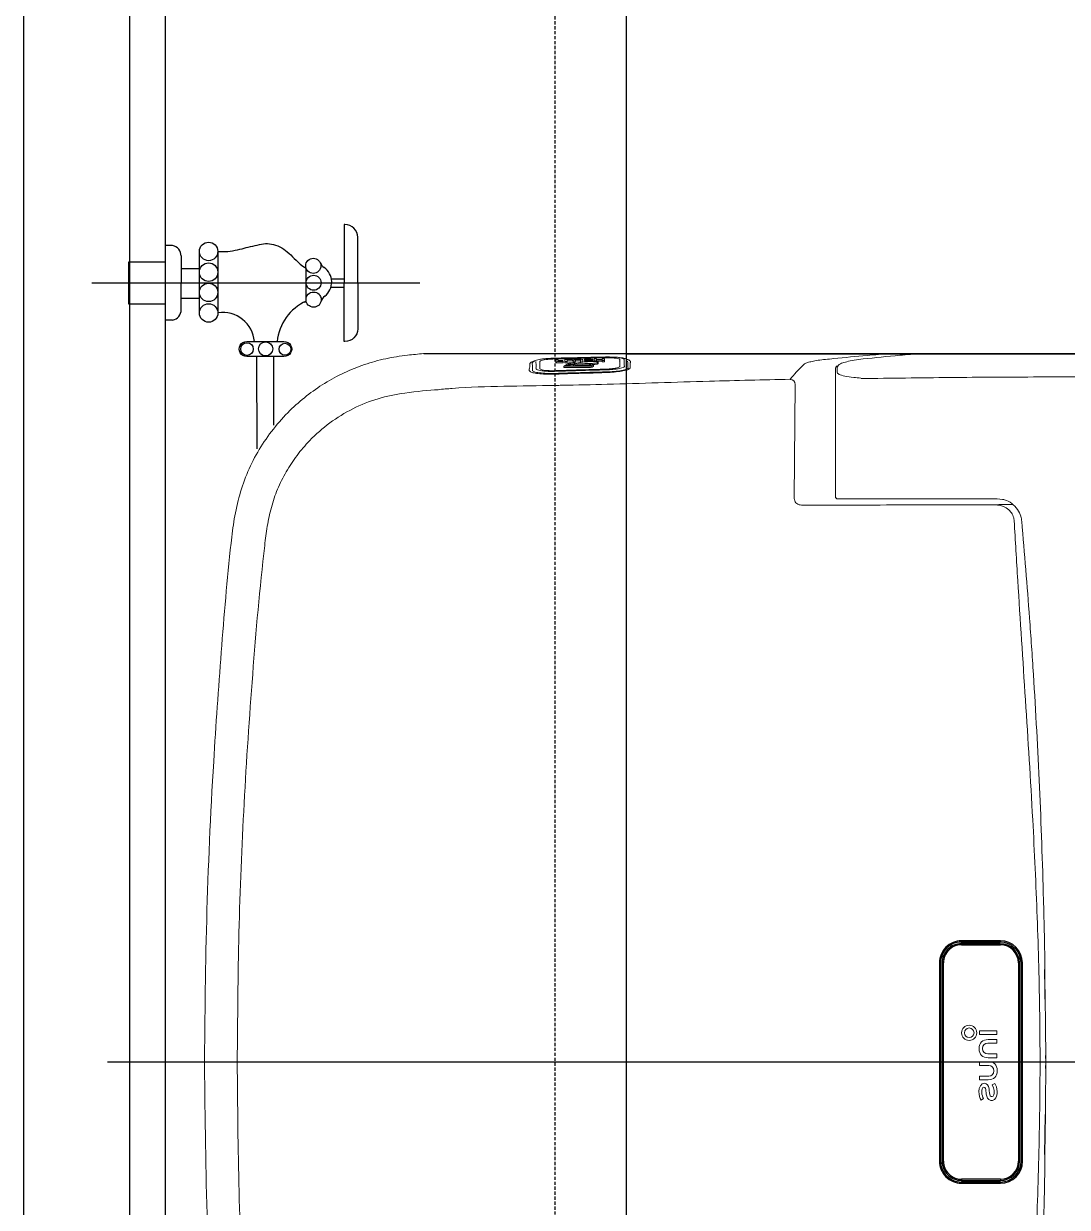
# Model space of a CAD drawing. Header units: millimetres. Extents: x 18456 to 179493, y -203649 to 469211.
# Drawn here: x 141839.6 to 142134.1, y -182060.1 to -181726 of the extents above; entities that cross this region are included whole.
import ezdxf

# ---------------------------------------------------------------- set-up
doc = ezdxf.new("R2010")
doc.units = ezdxf.units.MM
doc.linetypes.add('X-평면도(기본형)$0$HID', pattern=[2.8, 1.8, -1])
for name, color, linetype, true_color in [('X-평면도(기본형)$0$FIN', 9, 'Continuous', 0x808080), ('X-평면도(기본형)$0$FUR', 6, 'Continuous', 0xff00ff), ('X-평면도(기본형)$0$MC', 7, 'Continuous', 0x7f7fff), ('X-평면도(기본형)$0$TIL', 5, 'Continuous', 0x0000ff), ('X-평면도(기본형)$0$W1', 2, 'Continuous', 0xffff00)]:
    doc.layers.add(name, color=color, linetype=linetype, true_color=true_color)

# ---------------------------------------------------------------- blocks, each defined once
blk = doc.blocks.new('X-평면도(기본형)$0$IW990')
at = {"layer": 'X-평면도(기본형)$0$FUR'}
for p, q in [((238493.93, 46214.41), (238482.91, 46214.4)), ((238482.91, 46213.28), (238493.93, 46213.28)), ((238493.97, 46214.07), (238482.95, 46214.07)), ((238482.95, 46214.07), (238493.97, 46214.07)), ((238493.97, 46213.62), (238482.95, 46213.62)), ((238493.97, 46213.62), (238482.95, 46213.62)), ((238476.72, 46208.22), (238476.74, 46152.19)), ((238477.1, 46208.22), (238476.72, 46208.22)), ((238477.1, 46208.22), (238477.12, 46152.19)), ((238477.12, 46152.19), (238477.1, 46208.22)), ((238477.55, 46208.22), (238477.57, 46152.19)), ((238477.55, 46208.22), (238477.57, 46152.19)), ((238477.85, 46208.22), (238477.55, 46208.22)), ((238477.86, 46152.19), (238477.85, 46208.22)), ((238499, 46208.22), (238499.01, 46152.2)), ((238499.38, 46208.22), (238499, 46208.22)), ((238499.39, 46152.2), (238499.38, 46208.22)), ((238499.39, 46152.2), (238499.38, 46208.22)), ((238499.84, 46152.2), (238499.83, 46208.22)), ((238499.83, 46208.22), (238499.84, 46152.2)), ((238499.83, 46208.22), (238500.12, 46208.22)), ((238500.14, 46152.2), (238500.12, 46208.22)), ((238476.74, 46152.19), (238477.12, 46152.19)), ((238477.86, 46152.19), (238477.57, 46152.19)), ((238499.39, 46152.2), (238499.01, 46152.2)), ((238500.14, 46152.2), (238499.84, 46152.2)), ((238493.95, 46147.13), (238482.93, 46147.13)), ((238482.93, 46146), (238493.95, 46146.01)), ((238482.97, 46146.79), (238493.99, 46146.79)), ((238482.97, 46146.79), (238493.99, 46146.79)), ((238493.99, 46146.34), (238482.97, 46146.34)), ((238482.97, 46146.34), (238493.99, 46146.34)), ((238692.86, 45981.03), (238692.85, 46007.11)), ((238688.03, 46000.41), (238688.04, 45981.03)), ((238685.17, 45981.03), (238695.62, 45981.03)), ((238667.93, 45976.81), (238668.18, 45976.81)), ((238668.18, 45976.81), (238668.18, 45972.25)), ((238695.62, 45976.82), (238685.17, 45976.81)), ((238664.32, 45968.65), (238664.32, 45973.2)), ((238668.18, 45972.25), (238668.18, 45960.3)), ((238716.59, 45970.77), (238718.67, 45970.77)), ((238664.33, 45960.3), (238664.32, 45968.65)), ((238703.81, 45951.38), (238703.8, 45968.74)), ((238714.16, 45967.82), (238714.16, 45960.24)), ((238678.88, 45965.42), (238678.88, 45956.13)), ((238714.16, 45964.57), (238709.03, 45964.57)), ((238718.68, 45966.27), (238728.89, 45966.27)), ((238728.89, 45966.27), (238728.9, 45954.35)), ((238671.9, 45961.48), (238668.18, 45961.48)), ((238664.33, 45960.3), (238664.33, 45951.95)), ((238668.19, 45948.34), (238668.18, 45960.3)), ((238671.76, 45959.12), (238668.18, 45959.12)), ((238714.16, 45952.66), (238714.16, 45960.24)), ((238714.16, 45956.21), (238709.03, 45956.2)), ((238728.9, 45954.35), (238718.68, 45954.34)), ((238664.33, 45951.95), (238664.33, 45947.39)), ((238668.19, 45943.79), (238668.19, 45948.34)), ((238716.6, 45949.71), (238718.68, 45949.71)), ((238667.93, 45943.79), (238668.19, 45943.79))]:
    blk.add_line(p, q, dxfattribs=at)
at = {"layer": 'X-평면도(기본형)$0$FUR', "linetype": 'Continuous', "lineweight": 15}
for p, q in [((238470.26, 46195.03), (238470.38, 46206.28)), ((238470.46, 46206.27), (238470.33, 46195.03)), ((238470.18, 46182.04), (238470.16, 46180.17)), ((238470.16, 46180.17), (238470.16, 46181.86)), ((238470.18, 46178.31), (238470.16, 46180.17)), ((238470.16, 46180.17), (238470.16, 46178.48)), ((238470.27, 46165.31), (238470.39, 46154.07)), ((238470.47, 46154.07), (238470.34, 46165.32)), ((238476.92, 46027.55), (238476.92, 46027.54)), ((238482.25, 46021.36), (238482.33, 46021.36)), ((238482.33, 46021.36), (238483.88, 46021.19)), ((238529.48, 46020.7), (238529.48, 46020.7)), ((238529.49, 45984.49), (238529.48, 46020.7)), ((238540.83, 45988.95), (238541.14, 46021.01)), ((238528.68, 45983.47), (238528.99, 45984)), ((238529.49, 45986.05), (238529.49, 45984.49)), ((238587.68, 45984.49), (238587.48, 45984.3)), ((238588.05, 45984.59), (238588.05, 45984.31)), ((238588.35, 45984.54), (238588.05, 45984.31)), ((238597.8, 45983.82), (238597.8, 45983.46)), ((238606.13, 45984.1), (238606.13, 45983.74)), ((238356.34, 45980.36), (238645.66, 45980.32)), ((238595.37, 45982.53), (238594.72, 45982.51)), ((238594.72, 45982.51), (238594.72, 45982.16)), ((238595.37, 45982.17), (238594.72, 45982.16)), ((238594.72, 45981.65), (238595.37, 45981.66)), ((238595.37, 45982.53), (238595.37, 45982.17)), ((238596.91, 45982.36), (238595.37, 45982.32)), ((238595.37, 45981.97), (238595.37, 45982.17)), ((238595.37, 45981.66), (238595.37, 45981.89)), ((238596.49, 45982.65), (238596.49, 45983.01)), ((238596.91, 45982.57), (238596.91, 45982.21)), ((238596.91, 45982.21), (238597.56, 45982.22)), ((238596.91, 45982), (238596.91, 45982.21)), ((238596.91, 45981.92), (238596.91, 45981.7)), ((238596.91, 45981.7), (238597.56, 45981.71)), ((238597.56, 45982.58), (238597.56, 45982.22)), ((238598, 45981.86), (238598, 45982.22)), ((238598.12, 45982.21), (238598.12, 45982.57)), ((238598.12, 45982.21), (238598.19, 45982.22)), ((238598.12, 45982.21), (238598.31, 45982.14)), ((238598.19, 45982.58), (238598.19, 45982.22)), ((238598.31, 45982.14), (238598.41, 45982.15)), ((238598.63, 45982.98), (238598.63, 45983.03)), ((238598.9, 45983.48), (238598.9, 45983.12)), ((238598.96, 45982.18), (238598.96, 45982.04)), ((238600.07, 45982.18), (238600.07, 45981.87)), ((238600.17, 45981.88), (238600.07, 45981.87)), ((238600.17, 45982.15), (238600.17, 45981.88)), ((238600.35, 45981.81), (238600.17, 45981.88)), ((238600.26, 45982.51), (238600.26, 45982.15)), ((238600.35, 45982.17), (238600.26, 45982.2)), ((238600.29, 45981.8), (238600.35, 45981.81)), ((238600.35, 45982.17), (238600.35, 45981.81)), ((238600.76, 45982.66), (238600.76, 45982.3)), ((238601.41, 45982.32), (238600.76, 45982.3)), ((238601.41, 45982.68), (238601.41, 45982.32)), ((238603.57, 45982.73), (238602.92, 45982.72)), ((238602.92, 45982.72), (238602.92, 45982.36)), ((238603.57, 45982.37), (238602.92, 45982.36)), ((238602.92, 45982.36), (238602.92, 45982.31)), ((238602.92, 45982.26), (238602.92, 45982.22)), ((238603.07, 45982.8), (238603.07, 45983.17)), ((238604.28, 45983.28), (238603.18, 45983.25)), ((238603.18, 45983.25), (238603.18, 45982.89)), ((238604.28, 45982.92), (238603.18, 45982.89)), ((238603.33, 45983.69), (238603.33, 45983.33)), ((238603.4, 45983.32), (238603.33, 45983.33)), ((238603.4, 45983.69), (238603.4, 45983.32)), ((238603.57, 45982.37), (238603.57, 45982.73)), ((238605.22, 45982.33), (238603.7, 45982.29)), ((238603.7, 45982.29), (238603.7, 45981.94)), ((238603.7, 45981.94), (238603.7, 45981.86)), ((238604.28, 45983.28), (238604.28, 45982.92)), ((238605.87, 45982.79), (238605.22, 45982.78)), ((238605.22, 45982.78), (238605.22, 45982.42)), ((238605.87, 45982.43), (238605.22, 45982.42)), ((238605.87, 45982.79), (238605.87, 45982.79)), ((238605.87, 45982.79), (238605.87, 45982.43)), ((238608.44, 45982.86), (238606.34, 45982.81)), ((238606.34, 45982.81), (238606.34, 45982.45)), ((238606.34, 45982.37), (238606.34, 45982.45)), ((238606.45, 45982.37), (238606.45, 45982.23)), ((238606.45, 45982.15), (238606.45, 45982.23)), ((238607.79, 45982.26), (238607.79, 45982.4)), ((238607.79, 45982.19), (238607.79, 45981.96)), ((238607.79, 45981.96), (238608.44, 45981.98)), ((238608.44, 45982.86), (238608.44, 45982.5)), ((238612.73, 45982.22), (238612.92, 45982.4)), ((238614.42, 45982.24), (238614.6, 45982.45)), ((238615.57, 45982.81), (238615.79, 45982.98)), ((238356.43, 45980.14), (238645.75, 45980.22))]:
    blk.add_line(p, q, dxfattribs=at)
at = {"layer": 'X-평면도(기본형)$0$FUR', "color": 1, "ltscale": 30, "true_color": 0xff0000}
blk.add_line((237991.89, 46180.28), (238734.95, 46180.28), dxfattribs=at)
at = {"layer": 'X-평면도(기본형)$0$FUR', "lineweight": 9}
for p, q in [((238483.94, 46171.36), (238483.94, 46172.47)), ((238483.94, 46172.47), (238488.85, 46172.47)), ((238488.85, 46171.37), (238483.94, 46171.36)), ((238488.85, 46172.47), (238488.85, 46171.37))]:
    blk.add_line(p, q, dxfattribs=at)
at = {"layer": 'X-평면도(기본형)$0$FUR', "ltscale": 30}
blk.add_line((238646.8, 45960.31), (238739.4, 45960.31), dxfattribs=at)
at = {"layer": 'X-평면도(기본형)$0$FUR', "linetype": 'Continuous', "lineweight": 15}
for points in [[(238470.16, 46180.17), (238470.15, 46180.17), (238470.11, 46180.17), (238470.05, 46180.17), (238469.98, 46180.17), (238469.88, 46180.17), (238469.78, 46180.17), (238469.67, 46180.17), (238469.56, 46180.17)], [(238598.65, 45981.88), (238598.65, 45981.88), (238598.68, 45981.9), (238598.77, 45981.92), (238598.96, 45981.95), (238599.21, 45981.97), (238599.76, 45982.02), (238600.04, 45982.06), (238600.2, 45982.1), (238600.26, 45982.15), (238600.21, 45982.19), (238600.05, 45982.23), (238599.81, 45982.26), (238599.5, 45982.27), (238598.99, 45982.27), (238598.35, 45982.23), (238598.19, 45982.22)], [(238602.92, 45982.16), (238602.92, 45982.11), (238602.92, 45982.09), (238602.92, 45982.08), (238602.92, 45982.06), (238602.86, 45981.98), (238602.76, 45981.95), (238602.62, 45981.92), (238602.43, 45981.9), (238602.23, 45981.89), (238601.93, 45981.89), (238601.74, 45981.9), (238601.6, 45981.91), (238601.48, 45981.95), (238601.41, 45982.01)]]:
    blk.add_lwpolyline(points, dxfattribs=at)
at = {"layer": 'X-평면도(기본형)$0$FUR'}
blk.add_lwpolyline([(238709.03, 45968.74), (238709.03, 45968.17), (238709.03, 45951.97)], dxfattribs=at)
for centre, radius in [((238684.87, 45978.98), 1.67), ((238690.32, 45978.89), 2), ((238695.59, 45978.94), 1.77), ((238706.41, 45968.74), 2.61), ((238676.78, 45964.98), 2.15), ((238706.42, 45962.94), 2.61), ((238676.78, 45960.23), 2.11), ((238676.87, 45955.43), 2.14), ((238706.42, 45957.23), 2.61), ((238706.42, 45951.38), 2.61)]:
    blk.add_circle(centre, radius, dxfattribs=at)
for centre, radius, start, end in [((238482.91, 46208.22), 6.19, 90.0164, 180.0164), ((238493.94, 46208.22), 6.19, 0.0164, 90.0164), ((238482.95, 46208.22), 5.85, 90.0164, 180.0164), ((238482.95, 46208.22), 5.85, 90.0164, 180.0164), ((238482.95, 46208.22), 5.4, 90.0164, 180.0164), ((238482.95, 46208.22), 5.4, 90.0164, 180.0164), ((238482.91, 46208.22), 5.06, 90.0164, 180.0164), ((238493.94, 46208.22), 5.06, 0.0164, 90.0164), ((238493.98, 46208.22), 5.85, 0.0164, 90.0164), ((238493.98, 46208.22), 5.85, 0.0164, 90.0164), ((238493.98, 46208.22), 5.4, 0.0164, 90.0164), ((238493.98, 46208.22), 5.4, 0.0164, 90.0164), ((238482.93, 46152.19), 6.19, 180.0164, 270.0164), ((238482.97, 46152.19), 5.85, 180.0164, 270.0164), ((238482.97, 46152.19), 5.85, 180.0164, 270.0164), ((238482.97, 46152.19), 5.4, 180.0164, 270.0164), ((238482.97, 46152.19), 5.4, 180.0164, 270.0164), ((238482.93, 46152.19), 5.06, 180.0164, 270.0164), ((238493.95, 46152.19), 5.06, 270.0164, 0.0164), ((238493.95, 46152.19), 6.19, 270.0164, 0.0164), ((238493.99, 46152.19), 5.4, 270.0164, 0.0164), ((238493.99, 46152.19), 5.85, 270.0164, 0.0164), ((238493.99, 46152.19), 5.85, 270.0164, 0.0164), ((238493.99, 46152.19), 5.4, 270.0164, 0.0164), ((238673.2, 45978.15), 13.94, 294.0278, 354.487), ((238702.39, 45977.55), 8.93, 184.6907, 278.5254), ((238717.16, 45967.82), 3, 100.9699, 180.0164), ((238676.66, 45960.02), 4.98, 127.4159, 235.3859), ((238671.81, 45966.35), 3, 307.4159, 344.5649), ((238679.18, 45966.31), 0.601, 209.0093, 303.3256), ((238672.12, 45953.45), 3, 22.6575, 55.3859), ((238717.17, 45952.66), 3, 180.0164, 259.0628), ((238667.93, 45947.39), 3.6, 180.0164, 270.0164)]:
    blk.add_arc(centre, radius, start, end, dxfattribs=at)
at = {"layer": 'X-평면도(기본형)$0$FUR', "linetype": 'Continuous', "lineweight": 15}
for centre, radius, start, end in [((238528.98, 46020.7), 0.498, 0.0184, 90.0164), ((238542.35, 45989), 1.52, 181.8867, 268.7402), ((238614.59, 45982.94), 0.497, 271.3257, 359.6792)]:
    blk.add_arc(centre, radius, start, end, dxfattribs=at)
at = {"layer": 'X-평면도(기본형)$0$FUR', "extrusion": (0, 0, -1)}
for centre, radius, start, end in [((-238685.08, 45978.92), 2.11, 267.5787, 92.3885), ((-238695.71, 45978.92), 2.11, 87.5787, 272.3885), ((-238667.93, 45973.21), 3.6, 359.9836, 89.9836)]:
    blk.add_arc(centre, radius, start, end, dxfattribs=at)
at = {"layer": 'X-평면도(기본형)$0$FUR', "linetype": 'Continuous', "lineweight": 15}
for points, knots in [([(238707.62, 46175.48), (238707.48, 46190.43, 0), (238707.21, 46220.32, 0), (238705.37, 46260.49, 0), (238702.83, 46295.96, 0), (238700.96, 46318.81, 0), (238699.18, 46333.65, 0), (238697.7, 46340.45, 0), (238695.39, 46347.04, 0), (238692.14, 46353.25, 0), (238688.15, 46359.04, 0), (238683.63, 46364.09, 0), (238678.74, 46368.37, 0), (238673.62, 46371.94, 0), (238668.14, 46374.91, 0), (238662.35, 46377.23, 0), (238656.35, 46378.91, 0), (238650.73, 46379.75, 0), (238647.15, 46380.1, 0), (238645.63, 46380.22, 0)], [0, 0, 0, 0, 0.0952782, 0.1905564, 0.2562525, 0.3219487, 0.3367094, 0.3514838, 0.3661826, 0.3810752, 0.3960284, 0.4109212, 0.424131, 0.4373829, 0.4505928, 0.4638002, 0.4770496, 0.4902568, 0.4999552, 0.4999552, 0.4999552, 0.4999552]), ([(238698.33, 46180.24), (238698.23, 46192.42, 0), (238698.03, 46216.78, 0), (238696.52, 46253.29, 0), (238694.02, 46289.73, 0), (238691.77, 46315.81, 0), (238689.85, 46331.51, 0), (238688.72, 46336.84, 0), (238686.97, 46342.03, 0), (238684.5, 46346.94, 0), (238681.46, 46351.55, 0), (238677.44, 46356.29, 0), (238672.21, 46360.85, 0), (238665.69, 46364.86, 0), (238658.55, 46367.73, 0), (238650.08, 46369.43, 0), (238644.03, 46369.82, 0), (238641.54, 46370.04, 0)], [0, 0, 0, 0, 0.165801, 0.331607, 0.497398, 0.663183, 0.687934, 0.712702, 0.737346, 0.762467, 0.787683, 0.812808, 0.847589, 0.88237, 0.917375, 0.952378, 1, 1, 1, 1]), ([(238470.63, 46220.9), (238470.63, 46221.23, 0), (238470.67, 46222.89, 0), (238470.85, 46229.87, 0), (238471.21, 46241.82, 0), (238472.06, 46263.07, 0), (238473.2, 46284.29, 0), (238474.87, 46309.31, 0), (238476.07, 46323.69, 0), (238476.83, 46332.8, 0)], [0, 0, 0, 0, 0.008884, 0.044422, 0.186575, 0.328729, 0.613054, 0.755208, 1, 1, 1, 1]), ([(238478.97, 46332.95), (238478.64, 46327.33, 0), (238477.64, 46310.48, 0), (238475.8, 46282.36, 0), (238473.82, 46250.66, 0), (238472.43, 46221, 0), (238471.87, 46198.19, 0), (238471.76, 46184.58, 0), (238471.75, 46180.17, 0)], [0, 0, 0, 0, 0.0552666, 0.1658888, 0.2765103, 0.3666384, 0.4567946, 0.5000016, 0.5000016, 0.5000016, 0.5000016]), ([(238470.38, 46206.28), (238470.39, 46207.85, 0), (238470.43, 46212.73, 0), (238470.55, 46217.6, 0), (238470.63, 46220.9, 0)], [0, 0, 0, 0, 0.323794, 1, 1, 1, 1]), ([(238470.16, 46181.86), (238470.16, 46183.27, 0), (238470.16, 46187.65, 0), (238470.22, 46192.04, 0), (238470.26, 46195.03, 0)], [0, 0, 0, 0, 0.319494, 1, 1, 1, 1]), ([(238707.61, 46184.99), (238707.49, 46170.05, 0), (238707.24, 46140.15, 0), (238705.42, 46099.98, 0), (238702.9, 46064.51, 0), (238701.04, 46041.66, 0), (238699.27, 46026.82, 0), (238697.79, 46020.02, 0), (238695.48, 46013.43, 0), (238692.24, 46007.22, 0), (238688.25, 46001.42, 0), (238683.74, 45996.37, 0), (238678.85, 45992.09, 0), (238673.73, 45988.52, 0), (238668.25, 45985.54, 0), (238662.47, 45983.22, 0), (238656.46, 45981.53, 0), (238650.84, 45980.7, 0), (238647.26, 45980.34, 0), (238645.75, 45980.22, 0)], [0, 0, 0, 0, 0.0952782, 0.1905564, 0.2562525, 0.3219487, 0.3367094, 0.3514838, 0.3661826, 0.3810752, 0.3960284, 0.4109212, 0.424131, 0.4373829, 0.4505928, 0.4638002, 0.4770496, 0.4902568, 0.4999552, 0.4999552, 0.4999552, 0.4999552]), ([(238470.16, 46178.48), (238470.16, 46177.08, 0), (238470.17, 46172.69, 0), (238470.23, 46168.3, 0), (238470.27, 46165.31, 0)], [0, 0, 0, 0, 0.319494, 1, 1, 1, 1]), ([(238479.06, 46027.4), (238478.72, 46033.01, 0), (238477.72, 46049.87, 0), (238475.86, 46077.99, 0), (238473.86, 46109.69, 0), (238472.46, 46139.35, 0), (238471.88, 46162.15, 0), (238471.76, 46175.76, 0), (238471.75, 46180.17, 0)], [0, 0, 0, 0, 0.0552666, 0.1658888, 0.2765103, 0.3666384, 0.4567946, 0.5000016, 0.5000016, 0.5000016, 0.5000016]), ([(238698.33, 46180.24), (238698.24, 46168.05, 0), (238698.05, 46143.69, 0), (238696.56, 46107.18, 0), (238694.08, 46070.74, 0), (238691.85, 46044.66, 0), (238689.94, 46028.96, 0), (238688.81, 46023.62, 0), (238687.06, 46018.43, 0), (238684.59, 46013.53, 0), (238681.56, 46008.92, 0), (238677.54, 46004.18, 0), (238672.32, 45999.61, 0), (238665.8, 45995.6, 0), (238658.66, 45992.72, 0), (238650.19, 45991.01, 0), (238644.14, 45990.62, 0), (238641.65, 45990.4, 0)], [0, 0, 0, 0, 0.165801, 0.331607, 0.497398, 0.663183, 0.687934, 0.712702, 0.737346, 0.762467, 0.787683, 0.812808, 0.847589, 0.88237, 0.917375, 0.952378, 1, 1, 1, 1]), ([(238470.39, 46154.07), (238470.41, 46152.49, 0), (238470.45, 46147.61, 0), (238470.57, 46142.74, 0), (238470.65, 46139.44, 0)], [0, 0, 0, 0, 0.323794, 1, 1, 1, 1]), ([(238522.24, 45987.27), (238513.88, 45987.16, 0), (238497.15, 45986.93, 0), (238472.08, 45986.79, 0), (238447.06, 45986.79, 0), (238422.13, 45986.94, 0), (238394.39, 45987.24, 0), (238363.93, 45987.93, 0), (238330.66, 45989.25, 0), (238302.94, 45990.92, 0), (238280.69, 45992.38, 0), (238263.94, 45993.52, 0), (238247.18, 45994.97, 0), (238230.45, 45996.9, 0), (238213.77, 45999.53, 0), (238196.53, 46003.2, 0), (238178.81, 46008.22, 0), (238160.71, 46014.62, 0), (238143.01, 46022.21, 0), (238125.83, 46030.94, 0), (238111.01, 46039.8, 0), (238098.33, 46048.27, 0), (238087.61, 46056.08, 0), (238077.3, 46064.43, 0), (238067.53, 46073.39, 0), (238058.6, 46082.82, 0), (238050.66, 46092.76, 0), (238043.73, 46103.13, 0), (238037.65, 46114.04, 0), (238032.6, 46125.43, 0), (238029.44, 46133.86, 0), (238028.25, 46138.54, 0), (238028.12, 46138.93, 0)], [0, 0, 0, 0, 0.045045, 0.090113, 0.135167, 0.180192, 0.2252, 0.286412, 0.347638, 0.408861, 0.439659, 0.470514, 0.501361, 0.532157, 0.562894, 0.593613, 0.628106, 0.662718, 0.697369, 0.73198, 0.766473, 0.790174, 0.813941, 0.837696, 0.861396, 0.885041, 0.907276, 0.929591, 0.951906, 0.974141, 0.996378, 1, 1, 1, 1]), ([(238470.65, 46139.44), (238470.66, 46139.11, 0), (238470.7, 46137.45, 0), (238470.88, 46130.48, 0), (238471.25, 46118.52, 0), (238472.11, 46097.28, 0), (238473.26, 46076.06, 0), (238474.94, 46051.04, 0), (238476.15, 46036.65, 0), (238476.92, 46027.55, 0)], [0, 0, 0, 0, 0.008884, 0.044422, 0.186575, 0.328729, 0.613054, 0.755208, 1, 1, 1, 1]), ([(238476.92, 46027.54), (238476.96, 46027.21, 0), (238477.1, 46026.22, 0), (238477.78, 46024.55, 0), (238479.21, 46022.8, 0), (238480.85, 46021.77, 0), (238481.92, 46021.46, 0), (238482.25, 46021.36, 0)], [0, 0, 0, 0, 0.113811, 0.345518, 0.613165, 0.880162, 1, 1, 1, 1]), ([(238484.39, 46022.89), (238483.61, 46022.98, 0), (238482.22, 46023.13, 0), (238480.6, 46024.18, 0), (238479.56, 46025.46, 0), (238479.14, 46026.59, 0), (238479.08, 46027.25, 0), (238479.06, 46027.4, 0)], [0, 0, 0, 0, 0.3042149, 0.5391397, 0.7379162, 0.9427692, 1, 1, 1, 1]), ([(238484.39, 46022.89), (238483.74, 46022.87, 0), (238482.68, 46022.84, 0), (238481.05, 46022.79, 0), (238479.97, 46022.78, 0), (238479.5, 46022.77, 0)], [0, 0, 0, 0, 0.480134, 0.775628, 1, 1, 1, 1]), ([(238483.88, 46021.19), (238489.69, 46021.19, 0), (238501.3, 46021.19, 0), (238512.95, 46021.2, 0), (238518.77, 46021.2, 0)], [0, 0, 0, 0, 0.499902, 1, 1, 1, 1]), ([(238539.09, 46022.99), (238529.96, 46022.98, 0), (238511.7, 46022.95, 0), (238493.5, 46022.91, 0), (238484.39, 46022.89, 0)], [0, 0, 0, 0, 0.4999236, 1, 1, 1, 1]), ([(238518.77, 46021.2), (238519.84, 46021.2, 0), (238521.97, 46021.2, 0), (238524.92, 46021.2, 0), (238527.23, 46021.2, 0), (238528.71, 46021.2, 0), (238528.89, 46021.2, 0), (238528.98, 46021.2, 0)], [0, 0, 0, 0, 0.20342, 0.4068306, 0.6105684, 0.8151346, 1, 1, 1, 1]), ([(238528.98, 46021.2), (238529.04, 46021.19, 0), (238529.17, 46021.18, 0), (238529.34, 46021.06, 0), (238529.45, 46020.9, 0), (238529.47, 46020.77, 0), (238529.48, 46020.7, 0)], [0, 0, 0, 0, 0.2499993, 0.5, 0.7500007, 1, 1, 1, 1]), ([(238529.49, 45986.05), (238529.48, 45989.06, 0), (238529.48, 45994.84, 0), (238529.48, 46003.36, 0), (238529.48, 46011.9, 0), (238529.48, 46017.67, 0), (238529.48, 46020.7, 0)], [0, 0, 0, 0, 0.259955, 0.500103, 0.737095, 1, 1, 1, 1]), ([(238541.14, 46021.01), (238541.13, 46021.15, 0), (238541.11, 46021.51, 0), (238540.88, 46022.07, 0), (238540.42, 46022.59, 0), (238539.79, 46022.93, 0), (238539.33, 46022.97, 0), (238539.09, 46022.99, 0)], [0, 0, 0, 0, 0.135907, 0.34197, 0.554556, 0.775331, 1, 1, 1, 1]), ([(238641.65, 45990.4), (238640.31, 45990.27, 0), (238634.15, 45989.68, 0), (238623.09, 45989.43, 0), (238612.77, 45989.29, 0), (238607.31, 45989.17, 0), (238606.7, 45989.15, 0)], [0, 0, 0, 0, 0.115482, 0.531369, 0.947807, 1, 1, 1, 1]), ([(238528.99, 45985.56), (238528.88, 45985.74, 0), (238528.66, 45986.1, 0), (238526.96, 45986.6, 0), (238524.73, 45986.95, 0), (238523.01, 45987.07, 0), (238522.32, 45987.12, 0)], [0, 0, 0, 0, 0.273347, 0.546758, 0.817329, 1, 1, 1, 1]), ([(238542.31, 45987.48), (238542.17, 45987.31, 0), (238541.44, 45986.44, 0), (238540.16, 45985, 0), (238539.03, 45983.87, 0), (238538.47, 45983.32, 0)], [0, 0, 0, 0, 0.113423, 0.567128, 1, 1, 1, 1]), ([(238606.7, 45989.15), (238602.45, 45989.07, 0), (238588.57, 45988.78, 0), (238567.1, 45988.01, 0), (238549.9, 45987.64, 0), (238542.31, 45987.48, 0)], [0, 0, 0, 0, 0.197592, 0.645954, 1, 1, 1, 1]), ([(238528.99, 45984), (238528.99, 45984.05, 0), (238528.99, 45984.3, 0), (238528.99, 45984.81, 0), (238528.99, 45985.29, 0), (238528.99, 45985.56, 0)], [0, 0, 0, 0, 0.099169, 0.495843, 1, 1, 1, 1]), ([(238529.06, 45983.65), (238529.18, 45983.76, 0), (238529.41, 45983.99, 0), (238529.46, 45984.32, 0), (238529.48, 45984.5, 0)], [0, 0, 0, 0, 0.48558, 1, 1, 1, 1]), ([(238587.48, 45984.3), (238587.48, 45984.03, 0), (238587.48, 45983.54, 0), (238587.46, 45982.85, 0), (238587.15, 45982.37, 0), (238587.66, 45982.14, 0), (238587.75, 45982.1, 0)], [0, 0, 0, 0, 0.336667, 0.636336, 0.935555, 1, 1, 1, 1]), ([(238615.79, 45982.98), (238615.76, 45983.31, 0), (238615.72, 45983.84, 0), (238615.95, 45984.62, 0), (238615.98, 45985.2, 0), (238615.01, 45985.63, 0), (238613.49, 45985.88, 0), (238611.46, 45986.03, 0), (238607.76, 45986.02, 0), (238603.76, 45985.83, 0), (238599.48, 45985.74, 0), (238596.28, 45985.66, 0), (238593.33, 45985.55, 0), (238590.78, 45985.33, 0), (238588.98, 45985.03, 0), (238587.88, 45984.73, 0), (238587.73, 45984.55, 0), (238587.68, 45984.49, 0)], [0, 0, 0, 0, 0.140549, 0.227945, 0.314769, 0.362904, 0.410473, 0.458166, 0.505862, 0.635142, 0.700098, 0.765029, 0.829363, 0.877849, 0.926814, 0.975841, 1, 1, 1, 1]), ([(238588.05, 45984.31), (238588.07, 45983.96, 0), (238588.11, 45983.26, 0), (238588.15, 45982.63, 0), (238588.17, 45982.31, 0)], [0, 0, 0, 0, 0.499997, 1, 1, 1, 1]), ([(238594.38, 45985.37), (238593.54, 45985.34, 0), (238591.85, 45985.27, 0), (238589.79, 45985, 0), (238588.55, 45984.74, 0), (238588.39, 45984.58, 0), (238588.35, 45984.54, 0)], [0, 0, 0, 0, 0.297526, 0.594755, 0.892017, 1, 1, 1, 1]), ([(238614.1, 45982.43), (238614.03, 45982.97, 0), (238613.94, 45983.64, 0), (238614.05, 45984.46, 0), (238613.86, 45984.75, 0), (238613.29, 45984.94, 0), (238612.41, 45985.1, 0), (238611.25, 45985.2, 0), (238609.91, 45985.25, 0), (238605.17, 45985.15, 0), (238600.78, 45984.98, 0), (238596.07, 45984.85, 0), (238594.66, 45984.82, 0), (238592.94, 45984.74, 0), (238591.64, 45984.62, 0), (238590.54, 45984.46, 0), (238589.7, 45984.26, 0), (238589.16, 45984.05, 0), (238589.09, 45983.9, 0), (238589.06, 45983.83, 0)], [0, 0, 0, 0, 0.251967, 0.31496, 0.346355, 0.377645, 0.409025, 0.440539, 0.471925, 0.503138, 0.751994, 0.762778, 0.814208, 0.845195, 0.876184, 0.907124, 0.938005, 0.968915, 1, 1, 1, 1]), ([(238589.06, 45983.83), (238589.14, 45983.28, 0), (238589.23, 45982.59, 0), (238589.1, 45981.89, 0), (238589.31, 45981.65, 0), (238589.77, 45981.5, 0), (238590.27, 45981.44, 0), (238590.46, 45981.41, 0)], [0, 0, 0, 0, 0.634318, 0.792901, 0.871956, 0.95071, 1, 1, 1, 1]), ([(238590.4, 45983.86), (238590.37, 45983.35, 0), (238590.35, 45982.75, 0), (238590.42, 45982.12, 0), (238590.32, 45981.92, 0), (238590.48, 45981.8, 0), (238590.55, 45981.75, 0)], [0, 0, 0, 0, 0.694895, 0.810714, 0.927223, 1, 1, 1, 1]), ([(238612.92, 45982.4), (238612.93, 45982.88, 0), (238612.93, 45983.44, 0), (238612.93, 45984.13, 0), (238612.93, 45984.39, 0), (238612.92, 45984.64, 0), (238612.33, 45984.83, 0), (238611.47, 45984.96, 0), (238610.34, 45985.04, 0), (238608.5, 45985.04, 0), (238606.1, 45984.93, 0), (238602.61, 45984.84, 0), (238599.51, 45984.75, 0), (238596.81, 45984.67, 0), (238595.07, 45984.63, 0), (238593.44, 45984.58, 0), (238592.1, 45984.43, 0), (238591.15, 45984.26, 0), (238590.52, 45984.07, 0), (238590.44, 45983.93, 0), (238590.4, 45983.86, 0)], [0, 0, 0, 0, 0.246296, 0.287347, 0.328397, 0.369477, 0.400719, 0.43196, 0.463206, 0.494467, 0.564951, 0.635467, 0.746277, 0.788251, 0.830225, 0.871918, 0.903869, 0.935866, 0.967869, 1, 1, 1, 1]), ([(238608.54, 45985.79), (238606.18, 45985.72, 0), (238601.46, 45985.57, 0), (238596.74, 45985.44, 0), (238594.38, 45985.37, 0)], [0, 0, 0, 0, 0.500001, 1, 1, 1, 1]), ([(238600.8, 45984.14), (238600.35, 45984.13, 0), (238599.75, 45984.13, 0), (238599.02, 45984.12, 0), (238598.64, 45984.1, 0), (238598.34, 45984.07, 0), (238598.13, 45984.03, 0), (238597.91, 45983.94, 0), (238597.85, 45983.88, 0), (238597.8, 45983.82, 0)], [0, 0, 0, 0, 0.327909, 0.439384, 0.522313, 0.602078, 0.682646, 0.742554, 1, 1, 1, 1]), ([(238600.8, 45983.77), (238600.35, 45983.77, 0), (238599.75, 45983.77, 0), (238599.02, 45983.76, 0), (238598.64, 45983.74, 0), (238598.34, 45983.71, 0), (238598.13, 45983.67, 0), (238597.91, 45983.58, 0), (238597.85, 45983.52, 0), (238597.8, 45983.46, 0)], [0, 0, 0, 0, 0.327913, 0.43939, 0.522312, 0.602091, 0.682655, 0.742557, 1, 1, 1, 1]), ([(238600.65, 45983.68), (238600.9, 45983.68, 0), (238601.22, 45983.67, 0), (238601.57, 45983.67, 0), (238601.69, 45983.67, 0), (238601.75, 45983.67, 0), (238601.81, 45983.67, 0), (238601.88, 45983.67, 0), (238601.94, 45983.67, 0), (238602.01, 45983.67, 0), (238602.07, 45983.67, 0), (238602.15, 45983.67, 0), (238602.22, 45983.67, 0), (238602.28, 45983.67, 0), (238602.34, 45983.67, 0), (238602.41, 45983.67, 0), (238602.49, 45983.67, 0), (238602.55, 45983.67, 0), (238602.62, 45983.67, 0), (238602.68, 45983.67, 0), (238602.86, 45983.67, 0), (238603.54, 45983.67, 0), (238604.44, 45983.68, 0), (238605.21, 45983.69, 0), (238605.46, 45983.7, 0)], [0, 0, 0, 0, 0.161646, 0.202045, 0.222246, 0.23234, 0.242441, 0.262643, 0.27274, 0.282843, 0.303039, 0.313139, 0.333337, 0.343435, 0.353535, 0.373734, 0.383833, 0.404033, 0.414132, 0.424235, 0.444435, 0.525232, 0.848571, 1, 1, 1, 1]), ([(238605.72, 45984.16), (238605.45, 45984.15, 0), (238604.66, 45984.13, 0), (238603, 45984.12, 0), (238601.64, 45984.13, 0), (238600.8, 45984.14, 0)], [0, 0, 0, 0, 0.159984, 0.480027, 1, 1, 1, 1]), ([(238605.72, 45983.8), (238605.45, 45983.79, 0), (238604.66, 45983.77, 0), (238603, 45983.76, 0), (238601.64, 45983.77, 0), (238600.8, 45983.77, 0)], [0, 0, 0, 0, 0.159984, 0.480027, 1, 1, 1, 1]), ([(238605.46, 45983.7), (238605.23, 45983.58, 0), (238604.86, 45983.39, 0), (238604.46, 45983.14, 0), (238604.34, 45982.99, 0), (238604.28, 45982.92, 0)], [0, 0, 0, 0, 0.439156, 0.718829, 1, 1, 1, 1]), ([(238604.86, 45982.91), (238604.9, 45982.96, 0), (238605.02, 45983.12, 0), (238605.44, 45983.39, 0), (238605.87, 45983.61, 0), (238606.08, 45983.71, 0)], [0, 0, 0, 0, 0.217203, 0.607197, 1, 1, 1, 1]), ([(238606.07, 45984.13), (238606.04, 45984.14, 0), (238605.98, 45984.15, 0), (238605.85, 45984.16, 0), (238605.76, 45984.16, 0), (238605.72, 45984.16, 0)], [0, 0, 0, 0, 0.349612, 0.700078, 1, 1, 1, 1]), ([(238606.07, 45983.77), (238606.04, 45983.78, 0), (238605.98, 45983.79, 0), (238605.85, 45983.8, 0), (238605.76, 45983.8, 0), (238605.72, 45983.8, 0)], [0, 0, 0, 0, 0.3496097, 0.7000766, 1, 1, 1, 1]), ([(238606.12, 45984.1), (238606.12, 45984.11, 0), (238606.13, 45984.12, 0), (238606.1, 45984.13, 0), (238606.07, 45984.13, 0), (238606.07, 45984.13, 0)], [0, 0, 0, 0, 0.219993, 0.892379, 1, 1, 1, 1]), ([(238606.08, 45983.71), (238606.1, 45983.72, 0), (238606.13, 45983.73, 0), (238606.13, 45983.75, 0), (238606.1, 45983.77, 0), (238606.07, 45983.77, 0), (238606.07, 45983.77, 0)], [0, 0, 0, 0, 0.252179, 0.59871, 0.944616, 1, 1, 1, 1]), ([(238614.97, 45985.04), (238614.87, 45985.16, 0), (238614.66, 45985.39, 0), (238613.18, 45985.66, 0), (238611.05, 45985.82, 0), (238609.37, 45985.8, 0), (238608.54, 45985.79, 0)], [0, 0, 0, 0, 0.249585, 0.500063, 0.750599, 1, 1, 1, 1]), ([(238615.08, 45982.94), (238615.06, 45983.27, 0), (238615.02, 45983.94, 0), (238614.99, 45984.67, 0), (238614.97, 45985.04, 0)], [0, 0, 0, 0, 0.499996, 1, 1, 1, 1]), ([(238505.29, 45980.18), (238507.34, 45980.34, 0), (238512.92, 45980.82, 0), (238518.28, 45981.38, 0), (238521.69, 45981.74, 0)], [0.7353699, 0.7353699, 0.7353699, 0.7353699, 0.831555, 1, 1, 1, 1]), ([(238532.33, 45981.86), (238531.54, 45981.78, 0), (238527.63, 45981.39, 0), (238521.54, 45980.81, 0), (238516.22, 45980.36, 0), (238514.04, 45980.18, 0)], [0, 0, 0, 0, 0.0818884, 0.4094436, 0.6374386, 0.6374386, 0.6374386, 0.6374386]), ([(238521.69, 45981.74), (238522.56, 45981.85, 0), (238524.32, 45982.07, 0), (238526.34, 45982.48, 0), (238527.89, 45982.95, 0), (238528.42, 45983.29, 0), (238528.68, 45983.47, 0)], [0, 0, 0, 0, 0.246429, 0.500051, 0.746502, 1, 1, 1, 1]), ([(238538.47, 45983.32), (238538.39, 45983.25, 0), (238538.15, 45983.06, 0), (238537.42, 45982.75, 0), (238536.13, 45982.41, 0), (238534.45, 45982.1, 0), (238533.04, 45981.94, 0), (238532.33, 45981.86, 0)], [0, 0, 0, 0, 0.111376, 0.330422, 0.555707, 0.77467, 1, 1, 1, 1]), ([(238587.75, 45982.1), (238587.81, 45982.04, 0), (238587.89, 45981.96, 0), (238588.25, 45981.9, 0), (238588.35, 45981.89, 0)], [0, 0, 0, 0, 0.73811, 1, 1, 1, 1]), ([(238588.5, 45981.78), (238588.44, 45981.82, 0), (238588.33, 45981.87, 0), (238588.31, 45981.94, 0), (238588.31, 45981.96, 0)], [0, 0, 0, 0, 0.68711, 1, 1, 1, 1]), ([(238588.83, 45981.68), (238588.86, 45981.65, 0), (238588.96, 45981.56, 0), (238589.5, 45981.43, 0), (238590.4, 45981.3, 0), (238591.57, 45981.21, 0), (238592.92, 45981.17, 0), (238594.99, 45981.17, 0), (238597.68, 45981.25, 0), (238601.6, 45981.33, 0), (238605.4, 45981.43, 0), (238608.61, 45981.48, 0), (238610.57, 45981.57, 0), (238611.92, 45981.69, 0), (238613.07, 45981.85, 0), (238613.96, 45982.03, 0), (238614.27, 45982.17, 0), (238614.42, 45982.24, 0)], [0, 0, 0, 0, 0.021472, 0.069883, 0.118172, 0.166599, 0.215054, 0.263407, 0.372989, 0.482571, 0.654772, 0.752596, 0.801819, 0.851251, 0.900832, 0.950455, 1, 1, 1, 1]), ([(238590.55, 45981.75), (238590.57, 45981.72, 0), (238590.63, 45981.64, 0), (238591.11, 45981.55, 0), (238591.68, 45981.48, 0), (238592.18, 45981.44, 0), (238592.75, 45981.41, 0), (238593.56, 45981.38, 0), (238597.68, 45981.43, 0), (238602.11, 45981.56, 0), (238606.72, 45981.67, 0), (238608.43, 45981.71, 0), (238610.03, 45981.77, 0), (238611.3, 45981.9, 0), (238612.23, 45982.04, 0), (238612.56, 45982.16, 0), (238612.73, 45982.22, 0)], [0, 0, 0, 0, 0.024625, 0.076127, 0.102062, 0.12785, 0.153726, 0.179583, 0.23099, 0.641374, 0.709771, 0.778576, 0.846183, 0.897442, 0.94871, 1, 1, 1, 1]), ([(238594.72, 45982.16), (238594.72, 45982.09, 0), (238594.72, 45981.97, 0), (238594.72, 45981.8, 0), (238594.72, 45981.7, 0), (238594.72, 45981.65, 0)], [0, 0, 0, 0, 0.3809018, 0.6904513, 1, 1, 1, 1]), ([(238596.91, 45982), (238596.65, 45982, 0), (238596.14, 45981.98, 0), (238595.63, 45981.97, 0), (238595.37, 45981.97, 0)], [0, 0, 0, 0, 0.500011, 1, 1, 1, 1]), ([(238595.37, 45981.89), (238595.63, 45981.89, 0), (238596.14, 45981.9, 0), (238596.65, 45981.92, 0), (238596.91, 45981.92, 0)], [0, 0, 0, 0, 0.499989, 1, 1, 1, 1]), ([(238598.63, 45982.98), (238598.33, 45982.97, 0), (238597.81, 45982.96, 0), (238597.16, 45982.89, 0), (238596.74, 45982.8, 0), (238596.5, 45982.71, 0), (238596.46, 45982.63, 0), (238596.59, 45982.55, 0), (238596.89, 45982.5, 0), (238597.25, 45982.48, 0), (238597.76, 45982.46, 0), (238598.16, 45982.46, 0), (238598.49, 45982.46, 0), (238598.53, 45982.46, 0)], [0, 0, 0, 0, 0.145434, 0.248921, 0.352683, 0.452508, 0.562776, 0.637178, 0.711784, 0.805443, 0.84477, 0.978837, 1, 1, 1, 1]), ([(238598.01, 45983.31), (238597.91, 45983.31, 0), (238597.6, 45983.3, 0), (238597.14, 45983.24, 0), (238596.74, 45983.16, 0), (238596.51, 45983.08, 0), (238596.51, 45983.03, 0), (238596.51, 45983.01, 0)], [0, 0, 0, 0, 0.11231, 0.357403, 0.603092, 0.840918, 1, 1, 1, 1]), ([(238597.56, 45981.71), (238597.56, 45981.77, 0), (238597.56, 45981.89, 0), (238597.56, 45982.06, 0), (238597.56, 45982.17, 0), (238597.56, 45982.22, 0)], [0, 0, 0, 0, 0.380867, 0.690435, 1, 1, 1, 1]), ([(238597.8, 45983.46), (238597.84, 45983.43, 0), (238597.95, 45983.35, 0), (238598.16, 45983.22, 0), (238598.26, 45983.1, 0), (238598.39, 45983.04, 0), (238598.46, 45983.03, 0), (238598.55, 45983.03, 0), (238598.65, 45983.03, 0), (238598.75, 45983.03, 0), (238598.84, 45983.04, 0), (238598.91, 45983.06, 0), (238598.95, 45983.07, 0), (238598.96, 45983.08, 0), (238598.92, 45983.12, 0), (238598.72, 45983.25, 0), (238598.54, 45983.38, 0), (238598.41, 45983.48, 0)], [0, 0, 0, 0, 0.090176, 0.263427, 0.436679, 0.451975, 0.467276, 0.482459, 0.497495, 0.512475, 0.527497, 0.54265, 0.557968, 0.57341, 0.578442, 0.668618, 1, 1, 1, 1]), ([(238598.96, 45982.04), (238598.75, 45982.03, 0), (238598.44, 45982, 0), (238598.13, 45981.95, 0), (238597.99, 45981.89, 0), (238597.99, 45981.84, 0), (238598.12, 45981.79, 0), (238598.37, 45981.76, 0), (238598.73, 45981.74, 0), (238599.25, 45981.74, 0), (238599.82, 45981.76, 0), (238600.16, 45981.79, 0), (238600.29, 45981.8, 0)], [0, 0, 0, 0, 0.1479551, 0.222989, 0.2984513, 0.3904561, 0.4808155, 0.5617619, 0.6371347, 0.749936, 0.9049239, 1, 1, 1, 1]), ([(238598.12, 45982.29), (238598.08, 45982.28, 0), (238598, 45982.26, 0), (238598.01, 45982.23, 0), (238598.02, 45982.22, 0)], [0, 0, 0, 0, 0.534441, 1, 1, 1, 1]), ([(238598.41, 45983.48), (238598.45, 45983.52, 0), (238598.49, 45983.58, 0), (238598.65, 45983.63, 0), (238598.75, 45983.65, 0), (238598.87, 45983.66, 0), (238599.21, 45983.67, 0), (238599.8, 45983.68, 0), (238600.36, 45983.68, 0), (238600.65, 45983.68, 0)], [0, 0, 0, 0, 0.281085, 0.325829, 0.370589, 0.415011, 0.446755, 0.708698, 1, 1, 1, 1]), ([(238598.41, 45982.15), (238598.5, 45982.16, 0), (238598.73, 45982.18, 0), (238599.05, 45982.19, 0), (238599.32, 45982.19, 0), (238599.47, 45982.18, 0), (238599.57, 45982.17, 0), (238599.61, 45982.15, 0), (238599.6, 45982.14, 0), (238599.6, 45982.14, 0)], [0, 0, 0, 0, 0.2049054, 0.5141278, 0.6377456, 0.7624733, 0.8544872, 0.946617, 1, 1, 1, 1]), ([(238598.53, 45982.46), (238598.94, 45982.48, 0), (238599.85, 45982.51, 0), (238601.14, 45982.64, 0), (238602.29, 45982.83, 0), (238603.17, 45983.06, 0), (238603.32, 45983.24, 0), (238603.4, 45983.32, 0)], [0, 0, 0, 0, 0.1590834, 0.3509257, 0.5470119, 0.7751545, 1, 1, 1, 1]), ([(238603.33, 45983.33), (238603.22, 45983.3, 0), (238602.96, 45983.23, 0), (238602.09, 45983.13, 0), (238600.61, 45983.04, 0), (238599.37, 45983, 0), (238598.63, 45982.98, 0)], [0, 0, 0, 0, 0.113444, 0.2757, 0.574124, 1, 1, 1, 1]), ([(238600.07, 45981.87), (238599.94, 45981.86, 0), (238599.68, 45981.83, 0), (238599.31, 45981.82, 0), (238599.02, 45981.82, 0), (238598.84, 45981.83, 0), (238598.72, 45981.84, 0), (238598.68, 45981.85, 0), (238598.67, 45981.86, 0)], [0, 0, 0, 0, 0.261855, 0.54457, 0.686412, 0.807463, 0.903636, 1, 1, 1, 1]), ([(238598.9, 45983.48), (238598.88, 45983.5, 0), (238598.81, 45983.55, 0), (238598.74, 45983.6, 0), (238598.69, 45983.64, 0)], [0, 0, 0, 0, 0.330265, 1, 1, 1, 1]), ([(238603.33, 45983.69), (238603.22, 45983.66, 0), (238602.96, 45983.59, 0), (238602.09, 45983.49, 0), (238600.7, 45983.4, 0), (238599.54, 45983.37, 0), (238598.9, 45983.35, 0)], [0, 0, 0, 0, 0.119614, 0.290759, 0.605473, 1, 1, 1, 1]), ([(238599.6, 45982.13), (238599.59, 45982.12, 0), (238599.56, 45982.11, 0), (238599.43, 45982.08, 0), (238599.22, 45982.06, 0), (238599.04, 45982.05, 0), (238598.96, 45982.04, 0)], [0, 0, 0, 0, 0.156895, 0.313632, 0.697348, 1, 1, 1, 1]), ([(238600.25, 45982.51), (238600.25, 45982.52, 0), (238600.25, 45982.54, 0), (238600.19, 45982.56, 0), (238600.17, 45982.56, 0)], [0, 0, 0, 0, 0.770332, 1, 1, 1, 1]), ([(238600.76, 45982.3), (238600.76, 45982.25, 0), (238600.76, 45982.15, 0), (238600.76, 45982.05, 0), (238600.76, 45982, 0)], [0, 0, 0, 0, 0.499997, 1, 1, 1, 1]), ([(238600.76, 45982), (238600.77, 45981.98, 0), (238600.78, 45981.94, 0), (238600.92, 45981.88, 0), (238601.24, 45981.83, 0), (238601.62, 45981.81, 0), (238602.1, 45981.81, 0), (238602.58, 45981.82, 0), (238602.99, 45981.86, 0), (238603.24, 45981.9, 0), (238603.37, 45981.93, 0), (238603.45, 45981.95, 0), (238603.5, 45981.98, 0), (238603.54, 45982.01, 0), (238603.56, 45982.03, 0), (238603.57, 45982.05, 0), (238603.57, 45982.06, 0), (238603.57, 45982.07, 0)], [0, 0, 0, 0, 0.074479, 0.21329, 0.296678, 0.380232, 0.483182, 0.589423, 0.672015, 0.754973, 0.793288, 0.831575, 0.86984, 0.908085, 0.94632, 0.965424, 1, 1, 1, 1]), ([(238602.92, 45982.58), (238602.92, 45982.53, 0), (238602.93, 45982.45, 0), (238602.91, 45982.35, 0), (238602.77, 45982.3, 0), (238602.61, 45982.27, 0), (238602.38, 45982.25, 0), (238602.12, 45982.24, 0), (238601.88, 45982.25, 0), (238601.68, 45982.26, 0), (238601.53, 45982.28, 0), (238601.32, 45982.37, 0), (238601.41, 45982.46, 0), (238601.41, 45982.54, 0), (238601.41, 45982.54, 0)], [0, 0, 0, 0, 0.218979, 0.322855, 0.370214, 0.41804, 0.459511, 0.507463, 0.557608, 0.595852, 0.634017, 0.6944, 0.983671, 1, 1, 1, 1]), ([(238601.41, 45982.01), (238601.41, 45982.06, 0), (238601.41, 45982.16, 0), (238601.41, 45982.27, 0), (238601.41, 45982.32, 0)], [0, 0, 0, 0, 0.500002, 1, 1, 1, 1]), ([(238603.18, 45982.89), (238603.15, 45982.89, 0), (238603.11, 45982.89, 0), (238603.05, 45982.88, 0), (238603.01, 45982.88, 0), (238602.96, 45982.86, 0), (238602.98, 45982.84, 0), (238602.98, 45982.82, 0), (238603, 45982.81, 0), (238603.05, 45982.81, 0), (238603.11, 45982.8, 0), (238603.25, 45982.81, 0), (238603.69, 45982.82, 0), (238604.11, 45982.83, 0), (238604.44, 45982.84, 0)], [0, 0, 0, 0, 0.031635, 0.063241, 0.095098, 0.127641, 0.228679, 0.267141, 0.299619, 0.332105, 0.363922, 0.39626, 0.529472, 1, 1, 1, 1]), ([(238603.57, 45982.07), (238603.57, 45982.12, 0), (238603.57, 45982.22, 0), (238603.57, 45982.32, 0), (238603.57, 45982.37, 0)], [0, 0, 0, 0, 0.499998, 1, 1, 1, 1]), ([(238605.22, 45981.97), (238605.04, 45981.97, 0), (238604.53, 45981.96, 0), (238604.02, 45981.94, 0), (238603.7, 45981.94, 0)], [0, 0, 0, 0, 0.36256, 1, 1, 1, 1]), ([(238603.7, 45981.86), (238603.89, 45981.86, 0), (238604.25, 45981.87, 0), (238604.97, 45981.89, 0), (238605.51, 45981.9, 0), (238605.87, 45981.91, 0)], [0, 0, 0, 0, 0.254061, 0.508136, 1, 1, 1, 1]), ([(238604.77, 45983.69), (238604.67, 45983.62, 0), (238604.45, 45983.49, 0), (238604.34, 45983.35, 0), (238604.28, 45983.28, 0)], [0, 0, 0, 0, 0.463516, 1, 1, 1, 1]), ([(238604.44, 45982.84), (238604.49, 45982.84, 0), (238604.58, 45982.85, 0), (238604.71, 45982.86, 0), (238604.81, 45982.88, 0), (238604.85, 45982.89, 0), (238604.86, 45982.9, 0), (238604.86, 45982.91, 0)], [0, 0, 0, 0, 0.227897, 0.4559, 0.683578, 0.913774, 1, 1, 1, 1]), ([(238605.22, 45982.42), (238605.22, 45982.37, 0), (238605.22, 45982.26, 0), (238605.22, 45982.12, 0), (238605.22, 45982.02, 0), (238605.22, 45981.97, 0)], [0, 0, 0, 0, 0.344182, 0.672091, 1, 1, 1, 1]), ([(238605.87, 45981.91), (238605.87, 45981.96, 0), (238605.87, 45982.06, 0), (238605.87, 45982.24, 0), (238605.87, 45982.36, 0), (238605.87, 45982.43, 0)], [0, 0, 0, 0, 0.291822, 0.583644, 1, 1, 1, 1]), ([(238608.44, 45982.5), (238608.26, 45982.5, 0), (238607.91, 45982.49, 0), (238607.21, 45982.47, 0), (238606.68, 45982.46, 0), (238606.34, 45982.45, 0)], [0, 0, 0, 0, 0.253212, 0.506409, 1, 1, 1, 1]), ([(238607.79, 45982.4), (238607.61, 45982.4, 0), (238607.13, 45982.39, 0), (238606.64, 45982.37, 0), (238606.34, 45982.37, 0)], [0, 0, 0, 0, 0.366434, 1, 1, 1, 1]), ([(238606.45, 45982.23), (238606.63, 45982.23, 0), (238607.07, 45982.25, 0), (238607.52, 45982.26, 0), (238607.79, 45982.26, 0)], [0, 0, 0, 0, 0.396737, 1, 1, 1, 1]), ([(238607.79, 45982.19), (238607.61, 45982.18, 0), (238607.17, 45982.17, 0), (238606.72, 45982.16, 0), (238606.45, 45982.15, 0)], [0, 0, 0, 0, 0.39674, 1, 1, 1, 1]), ([(238608.44, 45981.98), (238608.44, 45982.03, 0), (238608.44, 45982.13, 0), (238608.44, 45982.3, 0), (238608.44, 45982.43, 0), (238608.44, 45982.5, 0)], [0, 0, 0, 0, 0.281623, 0.563248, 1, 1, 1, 1]), ([(238614.88, 45982.51), (238614.86, 45982.47, 0), (238614.8, 45982.4, 0), (238614.75, 45982.38, 0), (238614.72, 45982.37, 0)], [0, 0, 0, 0, 0.555897, 1, 1, 1, 1]), ([(238614.88, 45982.51), (238615.08, 45982.56, 0), (238615.48, 45982.65, 0), (238615.54, 45982.75, 0), (238615.57, 45982.81, 0)], [0, 0, 0, 0, 0.474578, 1, 1, 1, 1])]:
    blk.add_open_spline(points, degree=3, knots=knots, dxfattribs=at)
at = {"layer": 'X-평면도(기본형)$0$FUR'}
for points in [[(238482.95, 46214.07), (238482.91, 46214.07), (238482.91, 46214.4)], [(238493.97, 46214.07), (238493.93, 46214.07), (238493.93, 46214.41)], [(238482.91, 46213.28), (238482.91, 46213.62), (238482.95, 46213.62)], [(238493.93, 46213.28), (238493.93, 46213.62), (238493.97, 46213.62)], [(238482.97, 46146.79), (238482.93, 46146.79), (238482.93, 46147.13)], [(238482.93, 46146), (238482.93, 46146.34), (238482.97, 46146.34)], [(238493.99, 46146.79), (238493.95, 46146.79), (238493.95, 46147.13)], [(238493.95, 46146.01), (238493.95, 46146.34), (238493.99, 46146.34)]]:
    blk.add_rational_spline(points, [1, 0.707106781187, 1], degree=2, dxfattribs=at)
at = {"layer": 'X-평면도(기본형)$0$FUR', "lineweight": 9}
for points, knots in [([(238486.57, 46190.37), (238486.18, 46191.1, 0), (238485.26, 46191.32, 0), (238484.61, 46190.76, 0), (238484, 46190.25, 0), (238483.85, 46189.47, 0), (238483.85, 46188.56, 0), (238483.85, 46187.65, 0), (238484.23, 46186.66, 0), (238484.56, 46186.24, 0), (238484.56, 46186.24, 0), (238485.28, 46186.67, 0), (238485.28, 46186.67, 0), (238484.58, 46187.75, 0), (238484.64, 46188.93, 0), (238484.83, 46189.49, 0), (238485.03, 46190.05, 0), (238485.55, 46190.1, 0), (238485.79, 46189.73, 0), (238486.04, 46189.37, 0), (238486.07, 46188.61, 0), (238486.16, 46187.74, 0), (238486.26, 46186.86, 0), (238486.72, 46186.18, 0), (238487.49, 46186.2, 0), (238488.42, 46186.23, 0), (238489.02, 46187.25, 0), (238489.02, 46188.52, 0), (238489.02, 46189.61, 0), (238488.74, 46190.46, 0), (238488.4, 46190.95, 0), (238488.4, 46190.95, 0), (238487.68, 46190.53, 0), (238487.68, 46190.53, 0), (238487.92, 46190.16, 0), (238488.19, 46189.39, 0), (238488.2, 46188.71, 0), (238488.2, 46188.07, 0), (238488.03, 46187.29, 0), (238487.59, 46187.28, 0), (238487.17, 46187.27, 0), (238487.08, 46187.84, 0), (238487.04, 46188.43, 0), (238487.02, 46188.69, 0), (238486.98, 46189, 0), (238486.93, 46189.27, 0), (238486.88, 46189.6, 0), (238486.73, 46190.07, 0), (238486.57, 46190.37)], [0, 0, 0, 0, 1, 1, 1, 2, 2, 2, 3, 3, 3, 4, 4, 4, 5, 5, 5, 6, 6, 6, 7, 7, 7, 8, 8, 8, 9, 9, 9, 10, 10, 10, 11, 11, 11, 12, 12, 12, 13, 13, 13, 14, 14, 14, 15, 15, 15, 16, 16, 16, 16]), ([(238483.85, 46182.66), (238483.85, 46184.39, 0), (238484.84, 46185.21, 0), (238486.36, 46185.22, 0), (238486.36, 46185.22, 0), (238488.85, 46185.22, 0), (238488.85, 46185.22, 0), (238488.85, 46185.22, 0), (238488.85, 46184.17, 0), (238488.85, 46184.17, 0), (238488.85, 46184.17, 0), (238486.25, 46184.17, 0), (238486.25, 46184.17, 0), (238485.47, 46184.17, 0), (238484.79, 46183.67, 0), (238484.79, 46182.66, 0), (238484.79, 46181.66, 0), (238485.47, 46181.16, 0), (238486.25, 46181.16, 0), (238486.25, 46181.16, 0), (238488.85, 46181.16, 0), (238488.85, 46181.16, 0), (238488.85, 46181.16, 0), (238488.85, 46180.11, 0), (238488.85, 46180.11, 0), (238488.85, 46180.11, 0), (238486.36, 46180.11, 0), (238486.36, 46180.11, 0), (238484.84, 46180.11, 0), (238483.85, 46180.93, 0), (238483.85, 46182.66)], [0, 0, 0, 0, 1, 1, 1, 2, 2, 2, 3, 3, 3, 4, 4, 4, 5, 5, 5, 6, 6, 6, 7, 7, 7, 8, 8, 8, 9, 9, 9, 10, 10, 10, 10]), ([(238488.94, 46176.42), (238488.94, 46178.15, 0), (238487.95, 46178.97, 0), (238486.42, 46178.97, 0), (238486.42, 46178.97, 0), (238483.94, 46178.97, 0), (238483.94, 46178.97, 0), (238483.94, 46178.97, 0), (238483.94, 46177.92, 0), (238483.94, 46177.92, 0), (238483.94, 46177.92, 0), (238486.53, 46177.92, 0), (238486.53, 46177.92, 0), (238487.32, 46177.92, 0), (238488, 46177.42, 0), (238488, 46176.42, 0), (238488, 46175.41, 0), (238487.32, 46174.92, 0), (238486.53, 46174.92, 0), (238486.53, 46174.92, 0), (238483.94, 46174.91, 0), (238483.94, 46174.91, 0), (238483.94, 46174.91, 0), (238483.94, 46173.86, 0), (238483.94, 46173.86, 0), (238483.94, 46173.86, 0), (238486.42, 46173.86, 0), (238486.42, 46173.86, 0), (238487.95, 46173.87, 0), (238488.94, 46174.69, 0), (238488.94, 46176.42)], [0, 0, 0, 0, 1, 1, 1, 2, 2, 2, 3, 3, 3, 4, 4, 4, 5, 5, 5, 6, 6, 6, 7, 7, 7, 8, 8, 8, 9, 9, 9, 10, 10, 10, 10]), ([(238493.9, 46171.96), (238493.9, 46170.77, 0), (238492.94, 46169.81, 0), (238491.76, 46169.81, 0), (238490.57, 46169.81, 0), (238489.61, 46170.77, 0), (238489.61, 46171.96, 0), (238489.61, 46173.14, 0), (238490.57, 46174.1, 0), (238491.76, 46174.1, 0), (238492.94, 46174.1, 0), (238493.9, 46173.14, 0), (238493.9, 46171.96)], [0, 0, 0, 0, 1, 1, 1, 2, 2, 2, 3, 3, 3, 4, 4, 4, 4]), ([(238490.39, 46171.96), (238490.39, 46171.2, 0), (238491, 46170.59, 0), (238491.76, 46170.59, 0), (238492.51, 46170.59, 0), (238493.12, 46171.2, 0), (238493.12, 46171.96, 0), (238493.12, 46172.71, 0), (238492.51, 46173.32, 0), (238491.76, 46173.32, 0), (238491, 46173.32, 0), (238490.39, 46172.71, 0), (238490.39, 46171.96)], [0, 0, 0, 0, 1, 1, 1, 2, 2, 2, 3, 3, 3, 4, 4, 4, 4])]:
    blk.add_open_spline(points, degree=3, knots=knots, dxfattribs=at)
at = {"layer": 'X-평면도(기본형)$0$FUR'}
blk.add_open_spline([(238703.81, 45951.38), (238702.07, 45951.48), (238700.43, 45951.34), (238697.47, 45950.75), (238695.31, 45950.16), (238692.61, 45949.57), (238690.32, 45949.03), (238688.21, 45949.31), (238685.59, 45950.29), (238683.75, 45951.86), (238681.78, 45953.83), (238680.27, 45955.34), (238678.88, 45956.13)], degree=3, dxfattribs=at)
blk = doc.blocks.new('X-평면도(기본형)$0$ba15001400')
at = {"layer": 'X-평면도(기본형)$0$FUR', "linetype": 'X-평면도(기본형)$0$HID', "ltscale": 0.5}
blk.add_line((0, 110), (1400, 110), dxfattribs=at)
at = {"layer": 'X-평면도(기본형)$0$FUR'}
blk.add_lwpolyline([(1400, 0), (1400, 130), (0, 130), (0, 0)], close=True, dxfattribs=at)
at = {"layer": 'X-평면도(기본형)$0$MC'}
blk.add_lwpolyline([(1400, 0), (1400, 300), (2300, 300), (2300, 1500), (1400, 1500), (0, 1500), (0, 0)], close=True, dxfattribs=at)
at = {"layer": 'X-평면도(기본형)$0$TIL'}
blk.add_line((600, 130), (600, 1490), dxfattribs=at)
at = {"layer": 'X-평면도(기본형)$0$FUR', "xscale": -1, "rotation": 90}
blk.add_blockref('X-평면도(기본형)$0$IW990', (46580.28, 238718.61), dxfattribs=at)

msp = doc.modelspace()

# ---------------------------------------------------------------- linework, layer by layer
at = {"layer": 'X-평면도(기본형)$0$FIN'}
msp.add_line((141869.57, -182429.15), (141869.57, -181009.15), dxfattribs=at)
at = {"layer": 'X-평면도(기본형)$0$W1'}
msp.add_line((141839.57, -182569.15), (141839.57, -180889.15), dxfattribs=at)

# ---------------------------------------------------------------- block references
at = {"xscale": -1, "rotation": 270}
msp.add_blockref('X-평면도(기본형)$0$ba15001400', (141879.57, -182419.15), dxfattribs=at)

doc.saveas('drawing.dxf')
